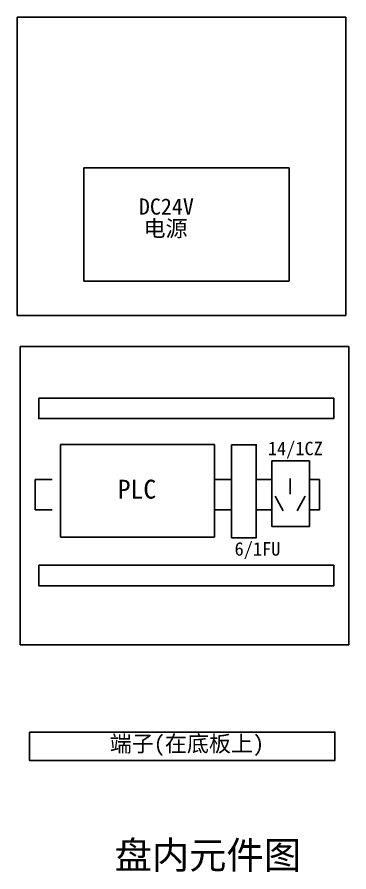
# Model space of a CAD drawing. Extents: x -607 to 3240, y -2331 to 216.
# Drawn here: x 180.7 to 242.2, y -1193 to -1034.6 of the extents above; entities that cross this region are included whole.
import ezdxf

# ---------------------------------------------------------------- set-up
doc = ezdxf.new("R2010")
doc.units = 0
doc.header["$MEASUREMENT"] = 0
doc.linetypes.add('DASHED2', pattern=[9.525, 6.35, -3.175])
doc.layers.get('0').update_dxf_attribs({"linetype": 'CONTINUOUS'})

# ---------------------------------------------------------------- blocks, each defined once
blk = doc.blocks.new('A$C349C7C4C')
at = {"ltscale": 0.5, "char_height": 3, "width": 51.3886, "attachment_point": 1}
for s, insert in [('\\f宋体|b0|i0|c134|p2;DC24V', (0.33, 8.21)), ('\\f宋体|b0|i0|c134|p2;电源', (1.19, 4.16))]:
    blk.add_mtext(s, dxfattribs=dict(at, insert=insert))
blk = doc.blocks.new('A$C5E046FB8')
at = {"ltscale": 0.5}
for p, q in [((3.22, 6.85), (3.22, 3.53)), ((0, 3.11), (1.72, 0)), ((6.43, 3.11), (4.72, 0))]:
    blk.add_line(p, q, dxfattribs=at)
blk = doc.blocks.new('A$C333A3E1B')
at = {"insert": (0, 2.5), "char_height": 2.5, "width": 13.8727, "attachment_point": 1}
blk.add_mtext('6/1FU', dxfattribs=at)
blk = doc.blocks.new('A$C077B2EFD')
at = {"insert": (0, 2.5), "char_height": 2.5, "width": 13.8727, "attachment_point": 1}
blk.add_mtext('14/1CZ', dxfattribs=at)

msp = doc.modelspace()

# ---------------------------------------------------------------- linework, layer by layer
at = {"ltscale": 0.5}
for p, q in [((180.67, -1034.6), (241.66, -1034.6)), ((180.67, -1034.6), (180.67, -1089.87)), ((241.66, -1034.6), (241.66, -1089.87)), ((193.05, -1083.5), (193.05, -1062.53)), ((193.05, -1062.53), (231.17, -1062.53)), ((231.17, -1062.53), (231.17, -1083.5)), ((231.17, -1083.5), (193.05, -1083.5)), ((180.67, -1089.87), (241.66, -1089.87)), ((181.23, -1095.63), (181.23, -1150.9)), ((181.23, -1095.63), (242.23, -1095.63)), ((242.23, -1095.63), (242.23, -1150.9)), ((188.7, -1113.78), (217.29, -1113.78)), ((188.7, -1130.94), (188.7, -1113.78)), ((217.29, -1113.78), (217.29, -1130.94)), ((184, -1120.29), (184, -1125.91)), ((236.77, -1120.29), (236.77, -1125.91)), ((217.29, -1130.94), (188.7, -1130.94)), ((181.23, -1150.9), (242.23, -1150.9))]:
    msp.add_line(p, q, dxfattribs=at)
at = {"linetype": 'DASHED2', "ltscale": 0.5}
for p, q in [((184, -1120.29), (188.7, -1120.29)), ((217.29, -1120.29), (220.47, -1120.29)), ((225.02, -1120.29), (227.92, -1120.29)), ((234.89, -1120.29), (236.77, -1120.29)), ((184, -1125.91), (188.7, -1125.91)), ((217.29, -1125.91), (220.47, -1125.91)), ((225.02, -1125.91), (227.92, -1125.91)), ((234.89, -1125.91), (236.77, -1125.91))]:
    msp.add_line(p, q, dxfattribs=at)
for points in [[(184.68, -1105.22), (239.41, -1105.22), (239.41, -1109), (184.68, -1109)], [(220.47, -1113.83), (225.02, -1113.83), (225.02, -1131.08), (220.47, -1131.08)], [(227.92, -1116.85), (234.89, -1116.85), (234.89, -1128.96), (227.92, -1128.96)], [(184.68, -1136.17), (239.41, -1136.17), (239.41, -1139.96), (184.68, -1139.96)], [(182.97, -1167.09), (239.63, -1167.09), (239.63, -1172.33), (182.97, -1172.33)]]:
    msp.add_lwpolyline(points, close=True)

# ---------------------------------------------------------------- block references
at = {"ltscale": 0.5}
for name, p in [('A$C349C7C4C', (202.93, -1076.41)), ('A$C077B2EFD', (227.18, -1115.78)), ('A$C333A3E1B', (221.01, -1134.39))]:
    msp.add_blockref(name, p, dxfattribs=at)
at = {"ltscale": 0.5, "xscale": 0.8670988658639089, "yscale": 0.8670988658639089, "zscale": 0.8670988658639089}
msp.add_blockref('A$C5E046FB8', (228.54, -1126.06), dxfattribs=at)

# ---------------------------------------------------------------- texts
at = {"ltscale": 0.5, "attachment_point": 1}
for s, insert, char_height, width in [('\\f宋体|b0|i0|c134|p2;PLC  ', (199.34, -1120.32), 3.5, 50.3102), ('\\f宋体|b0|i0|c134|p2;端子(在底板上)', (197.85, -1167.72), 3, 51.3886), ('\\f宋体|b0|i0|c134|p2;盘内元件图', (198.75, -1187.35), 5.0734, 43.4523)]:
    msp.add_mtext(s, dxfattribs=dict(at, insert=insert, char_height=char_height, width=width))

doc.saveas('drawing.dxf')
